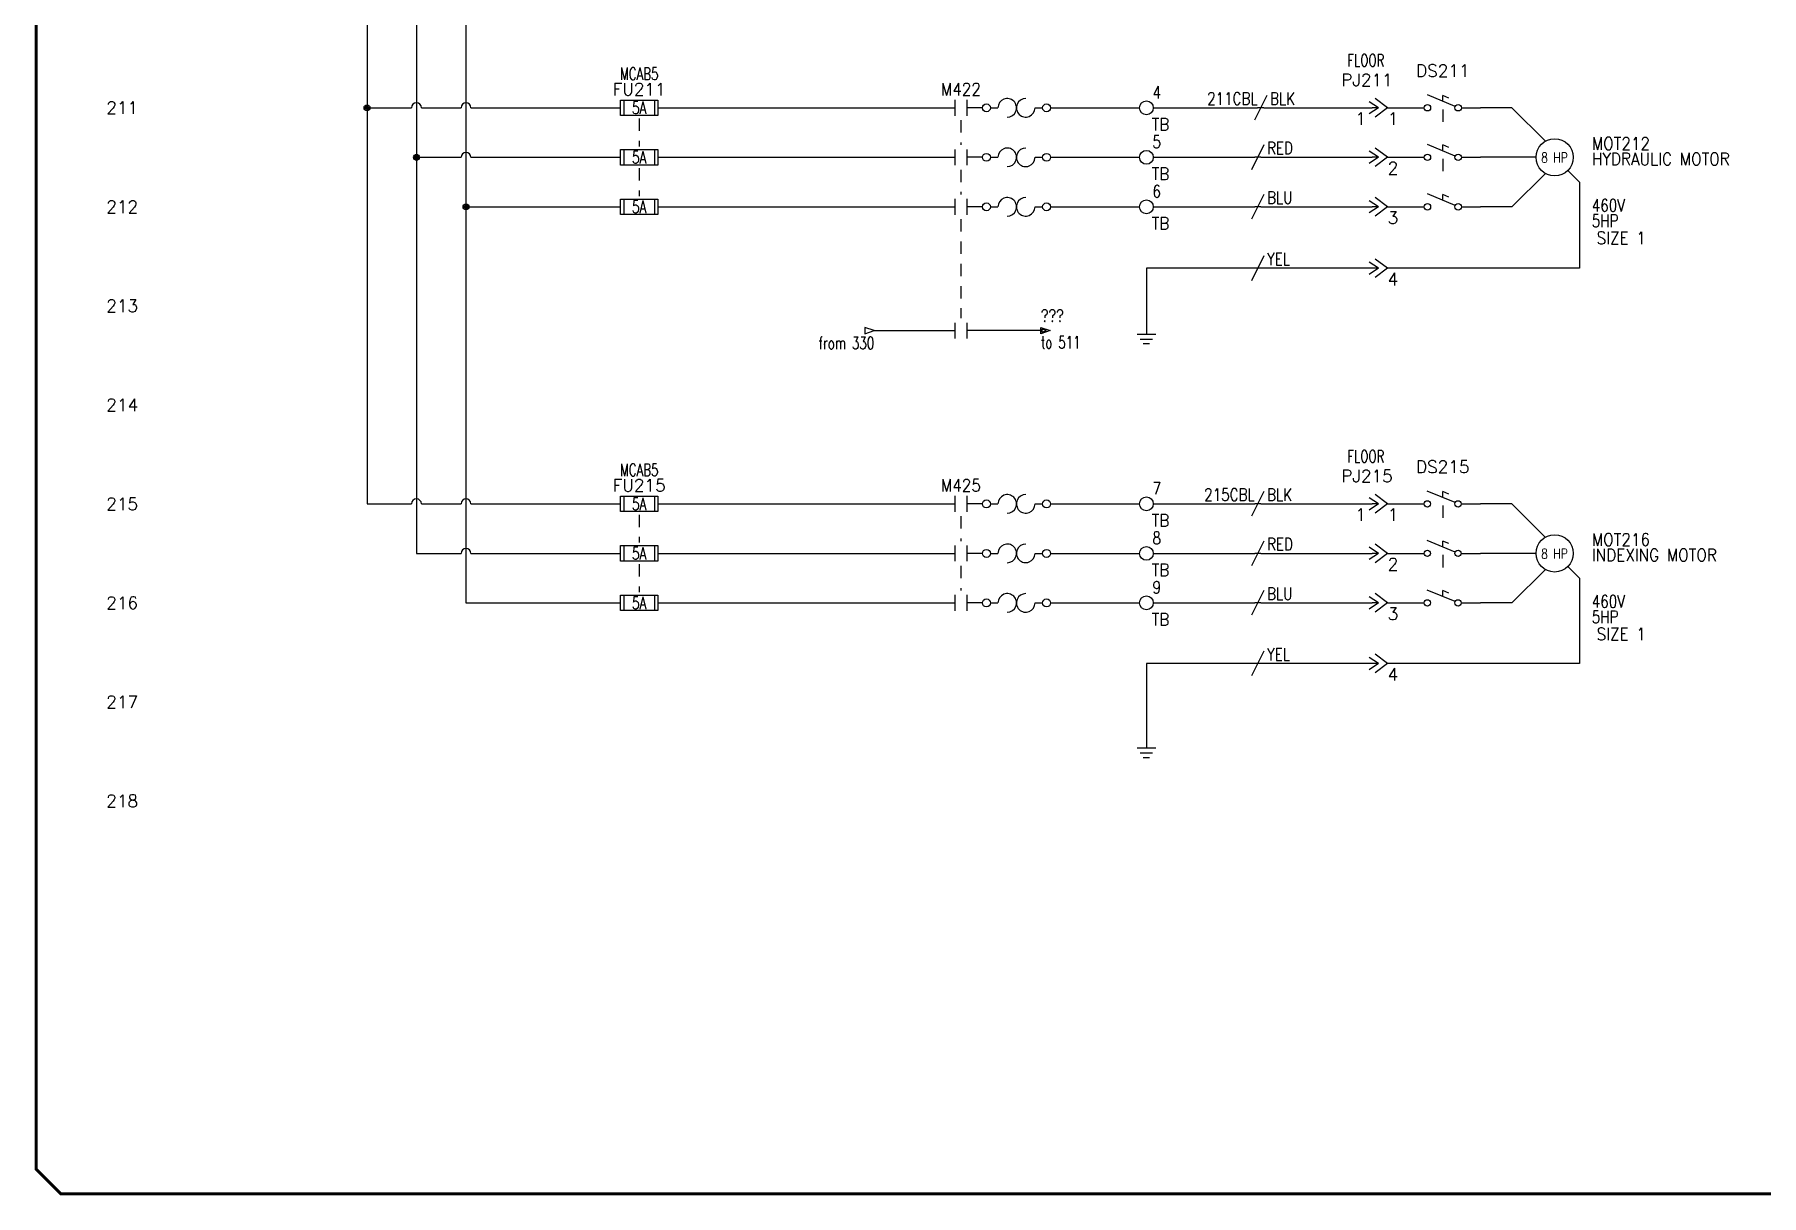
# Model space of a CAD drawing. Header units: inches. Extents: x 0 to 33.5, y 0 to 22.4.
# Drawn here: x 0.02 to 17.46, y 0.02 to 11.74 of the extents above; entities that cross this region are included whole.
import ezdxf
from ezdxf.enums import TextEntityAlignment as Align

# ---------------------------------------------------------------- set-up
doc = ezdxf.new("R2010")
doc.units = ezdxf.units.IN
doc.header["$MEASUREMENT"] = 0
doc.linetypes.add('HIDDEN2', pattern=[0.1875, 0.125, -0.0625])
for name, color, linetype in [('BLK_10AWG', 252, 'Continuous'), ('BLK_14AWG', 252, 'Continuous'), ('BLU_14AWG', 5, 'Continuous'), ('DESC', 150, 'Continuous'), ('GRN', 86, 'Continuous'), ('LINK', 252, 'HIDDEN2'), ('LOC', 8, 'Continuous'), ('MISC', 7, 'Continuous'), ('RED_14AWG', 1, 'Continuous'), ('SYMS', 7, 'Continuous'), ('TAGFIXED', 7, 'Continuous'), ('TAGS', 150, 'Continuous'), ('TERMS', 123, 'Continuous'), ('TITLE', 7, 'Continuous'), ('WIREREF', 52, 'Continuous'), ('XREF', 7, 'Continuous'), ('YEL_14AWG', 2, 'Continuous')]:
    doc.layers.add(name, color=color, linetype=linetype)
doc.styles.add('ITALIC', font='ITALIC')
doc.styles.add('SIMPLEX', font='SIMPLEX')
doc.styles.add('WD', font='romans.shx')

# ---------------------------------------------------------------- blocks, each defined once
blk = doc.blocks.new('WDDOT')
for radius in [0.03, 0.0187, 0.00929]:
    blk.add_circle((0, 0), radius)
blk = doc.blocks.new('HFU2')
for p, q in [((-0.188, -0.078), (-0.188, 0.078)), ((-0.188, 0.078), (0.188, 0.078)), ((-0.156, 0.078), (-0.156, -0.078)), ((0.156, 0.078), (0.156, -0.078)), ((0.188, 0.078), (0.188, -0.078)), ((0.188, -0.078), (-0.188, -0.078))]:
    blk.add_line(p, q)
at = {"style": 'WD', "width": 0.7}
for tag, p in [('INST', (0, 0.451)), ('LOC', (0, 0.281))]:
    blk.add_attdef(tag, text='', height=0.125, dxfattribs=at).set_placement(p, align=Align.CENTER)
at = {"style": 'WD'}
blk.add_attdef('TAG2', text='', height=0.125, dxfattribs=at).set_placement((0, 0.125), align=Align.CENTER)
at = {"linetype": 'Continuous', "style": 'WD', "flags": 9}
for tag, p in [('FAMILY', (0.157, 0.251)), ('ASSYCODE', (0.188, 0.235)), ('MFG', (0.156, 0.083)), ('CAT', (0.156, 0.102))]:
    blk.add_attdef(tag, text='', height=0.01, dxfattribs=at).set_placement(p, align=Align.CENTER)
at = {"style": 'WD', "width": 0.7}
blk.add_attdef('RATING1', text='', height=0.125, dxfattribs=at).set_placement((0, 0), align=Align.MIDDLE_CENTER)
at = {"style": 'WD', "flags": 1}
for tag, p in [('X4TERM01', (-0.188, 0)), ('X1TERM02', (0.188, 0))]:
    blk.add_attdef(tag, p, '', height=0.01, dxfattribs=at)
at = {"style": 'WD'}
for tag, p in [('X2LINK', (0, 0.109)), ('X8LINK', (0, -0.109))]:
    blk.add_attdef(tag, p, '', height=0.01, dxfattribs=at)
at = {"linetype": 'Continuous', "style": 'WD', "flags": 8}
blk.add_attdef('TERM01', text='', height=0.125, dxfattribs=at).set_placement((-0.25, -0.031), align=Align.TOP_RIGHT)
blk.add_attdef('TERM02', text='', height=0.125, dxfattribs=at).set_placement((0.25, -0.031), align=Align.TOP_LEFT)
blk = doc.blocks.new('HMS21OL')
at = {"linetype": 'Continuous'}
for p, q in [((-0.062, 0.08), (-0.062, -0.08)), ((0.062, 0.08), (0.062, -0.08))]:
    blk.add_line(p, q, dxfattribs=at)
for p, q in [((0.219, 0), (0.062, 0)), ((0.299, 0), (0.375, 0)), ((0.75, 0), (0.826, 0))]:
    blk.add_line(p, q)
for centre in [(0.259, 0), (0.866, 0)]:
    blk.add_circle(centre, 0.04, dxfattribs=at)
for centre, start, end in [((0.469, 0), 270.001, 540.002), ((0.656, 0), 90, 360.001)]:
    blk.add_arc(centre, 0.0938, start, end)
at = {"style": 'WD'}
for tag, width, p in [('INST', 0.7, (0, 0.451)), ('LOC', 0.7, (0, 0.281)), ('TAG2', 0.9, (0, 0.125)), ('XREF', 0.7, (0, -0.297)), ('DESC1', 0.7, (0, -0.454)), ('DESC2', 0.7, (0, -0.61)), ('DESC3', 0.7, (0, -0.766))]:
    blk.add_attdef(tag, text='', height=0.125, dxfattribs=dict(at, width=width)).set_placement(p, align=Align.CENTER)
for tag, p, flags in [('X4TERM01', (-0.062, 0), 1), ('FAMILY', (0.097, 0.053), 9), ('CONTACT', (0.097, 0.036), 1), ('X1TERM02', (0.906, 0), 1)]:
    blk.add_attdef(tag, p, '', height=0.01, dxfattribs=dict(at, flags=flags))
for tag, p in [('X2LINK', (0, 0.125)), ('X8LINK', (0, -0.125))]:
    blk.add_attdef(tag, p, '', height=0.01, dxfattribs=at)
at = {"linetype": 'Continuous', "style": 'WD', "flags": 8}
blk.add_attdef('TERM01', text='', height=0.125, dxfattribs=at).set_placement((-0.125, -0.031), align=Align.TOP_RIGHT)
blk.add_attdef('TERM02', text='', height=0.125, dxfattribs=at).set_placement((0.969, -0.031), align=Align.TOP_LEFT)
blk = doc.blocks.new('HDS11')
for p, q in [((0.126, 0.013), (-0.156, 0.13)), ((0, 0.065), (0, 0.125)), ((0.062, 0.099), (0, 0.125))]:
    blk.add_line(p, q)
for centre in [(-0.155, 0), (0.155, 0)]:
    blk.add_circle(centre, 0.0322)
at = {"style": 'WD', "width": 0.7}
for tag, p in [('INST', (0, 0.951)), ('LOC', (0, 0.781)), ('DESC1', (0, 0.625)), ('DESC2', (0, 0.469)), ('RATING1', (0, 0.156)), ('XREF', (0, -0.236))]:
    blk.add_attdef(tag, text='', height=0.125, dxfattribs=at).set_placement(p, align=Align.CENTER)
at = {"style": 'WD'}
blk.add_attdef('TAG1', text='', height=0.125, dxfattribs=at).set_placement((0, 0.312), align=Align.CENTER)
for tag, p in [('X2LINK', (0, 0.438)), ('X8LINK', (0, -0.016))]:
    blk.add_attdef(tag, p, '', height=0.01, dxfattribs=at)
for tag, p, flags in [('X4TERM01', (-0.188, 0), 1), ('X1TERM02', (0.188, 0), 1), ('FAMILY', (0.206, 0.131), 9)]:
    blk.add_attdef(tag, p, '', height=0.01, dxfattribs=dict(at, flags=flags))
at = {"linetype": 'Continuous', "style": 'WD', "flags": 9}
for tag, p in [('ASSYCODE', (0.219, 0.062)), ('MFG', (0.228, 0.089)), ('CAT', (0.23, 0.108))]:
    blk.add_attdef(tag, text='', height=0.01, dxfattribs=at).set_placement(p, align=Align.CENTER)
at = {"linetype": 'Continuous', "style": 'WD', "flags": 8}
blk.add_attdef('TERM01', text='', height=0.125, dxfattribs=at).set_placement((-0.25, -0.031), align=Align.TOP_RIGHT)
blk.add_attdef('TERM02', text='', height=0.125, dxfattribs=at).set_placement((0.25, -0.031), align=Align.TOP_LEFT)
blk = doc.blocks.new('HDS21')
for p, q in [((0.126, 0.013), (-0.156, 0.13)), ((0, 0.065), (0, 0.125)), ((0.062, 0.099), (0, 0.125))]:
    blk.add_line(p, q)
for centre in [(-0.155, 0), (0.155, 0)]:
    blk.add_circle(centre, 0.0322)
at = {"style": 'WD', "width": 0.7}
for tag, p in [('INST', (0, 0.951)), ('LOC', (0, 0.781)), ('DESC1', (0, 0.625)), ('DESC2', (0, 0.469)), ('RATING1', (0, 0.156)), ('XREF', (0, -0.236))]:
    blk.add_attdef(tag, text='', height=0.125, dxfattribs=at).set_placement(p, align=Align.CENTER)
at = {"style": 'WD'}
blk.add_attdef('TAG2', text='', height=0.125, dxfattribs=at).set_placement((0, 0.312), align=Align.CENTER)
for tag, p in [('X2LINK', (0, 0.281)), ('X8LINK', (0, -0.016))]:
    blk.add_attdef(tag, p, '', height=0.01, dxfattribs=at)
for tag, p, flags in [('X4TERM01', (-0.188, 0), 1), ('X1TERM02', (0.188, 0), 1), ('FAMILY', (0.206, 0.131), 9)]:
    blk.add_attdef(tag, p, '', height=0.01, dxfattribs=dict(at, flags=flags))
at = {"linetype": 'Continuous', "style": 'WD', "flags": 8}
blk.add_attdef('TERM01', text='', height=0.125, dxfattribs=at).set_placement((-0.25, -0.031), align=Align.TOP_RIGHT)
blk.add_attdef('TERM02', text='', height=0.125, dxfattribs=at).set_placement((0.25, -0.031), align=Align.TOP_LEFT)
blk = doc.blocks.new('HMS21')
at = {"linetype": 'Continuous'}
for p, q in [((-0.062, 0.08), (-0.062, -0.08)), ((0.062, 0.08), (0.062, -0.08))]:
    blk.add_line(p, q, dxfattribs=at)
at = {"style": 'WD'}
for tag, width, p in [('INST', 0.7, (0, 0.451)), ('LOC', 0.7, (0, 0.281)), ('TAG2', 0.9, (0, 0.125)), ('XREF', 0.7, (0, -0.297)), ('DESC1', 0.7, (0, -0.454)), ('DESC2', 0.7, (0, -0.61)), ('DESC3', 0.7, (0, -0.766))]:
    blk.add_attdef(tag, text='', height=0.125, dxfattribs=dict(at, width=width)).set_placement(p, align=Align.CENTER)
for tag, p, flags in [('X4TERM01', (-0.062, 0), 1), ('X1TERM02', (0.062, 0), 1), ('FAMILY', (0.097, 0.053), 9), ('CONTACT', (0.097, 0.036), 1)]:
    blk.add_attdef(tag, p, '', height=0.01, dxfattribs=dict(at, flags=flags))
for tag, p in [('X2LINK', (0, 0.125)), ('X8LINK', (0, -0.125))]:
    blk.add_attdef(tag, p, '', height=0.01, dxfattribs=at)
at = {"linetype": 'Continuous', "style": 'WD', "flags": 8}
blk.add_attdef('TERM01', text='', height=0.125, dxfattribs=at).set_placement((-0.125, -0.031), align=Align.TOP_RIGHT)
blk.add_attdef('TERM02', text='', height=0.125, dxfattribs=at).set_placement((0.125, -0.031), align=Align.TOP_LEFT)
blk = doc.blocks.new('HC01PJ')
for p, q in [((-0.031, 0), (-0.125, 0.062)), ((-0.031, 0), (-0.125, -0.062)), ((-0.031, 0), (-0.094, 0)), ((0.062, 0), (-0.062, 0.094)), ((0.062, 0), (-0.062, -0.094))]:
    blk.add_line(p, q)
at = {"style": 'WD', "width": 0.7}
for tag, p in [('LOC', (0.094, 0.68)), ('DESC1', (0.094, 0.511)), ('DESC2', (0.094, 0.354))]:
    blk.add_attdef(tag, p, '', height=0.125, dxfattribs=at)
at = {"style": 'WD'}
for tag, p, height in [('TAG1', (0.094, 0.094), 0.125), ('X2LINK', (-0.062, 0.125), 0.01), ('X8LINK', (-0.062, -0.125), 0.01)]:
    blk.add_attdef(tag, p, '', height=height, dxfattribs=at)
for tag, p, flags in [('X4TERMDESC01', (-0.106, 0.022), 1), ('X4TERM01', (-0.094, 0), 1), ('FAMILY', (0.048, 0.121), 9), ('X1TERM02', (0.062, 0), 1), ('X1TERMDESC02', (0.067, 0.016), 1)]:
    blk.add_attdef(tag, p, '', height=0.01, dxfattribs=dict(at, flags=flags))
at = {"linetype": 'Continuous', "style": 'WD', "flags": 9}
for tag, p in [('ASSYCODE', (0.067, 0.044)), ('MFG', (0.072, 0.057)), ('CAT', (0.073, 0.077))]:
    blk.add_attdef(tag, text='', height=0.01, dxfattribs=at).set_placement(p, align=Align.CENTER)
at = {"linetype": 'Continuous', "style": 'WD', "flags": 8}
blk.add_attdef('TERM01', text='', height=0.125, dxfattribs=at).set_placement((-0.156, -0.047), align=Align.TOP_RIGHT)
blk.add_attdef('TERM02', text='', height=0.125, dxfattribs=at).set_placement((0.062, -0.047), align=Align.TOP_LEFT)
blk = doc.blocks.new('HC02PJ')
for p, q in [((-0.031, 0), (-0.125, 0.062)), ((-0.031, 0), (-0.125, -0.062)), ((-0.031, 0), (-0.094, 0)), ((0.062, 0), (-0.062, 0.094)), ((0.062, 0), (-0.062, -0.094))]:
    blk.add_line(p, q)
at = {"style": 'WD', "width": 0.7}
for tag, p in [('LOC', (0.094, 0.68)), ('DESC1', (0.094, 0.511)), ('DESC2', (0.094, 0.354))]:
    blk.add_attdef(tag, p, '', height=0.125, dxfattribs=at)
at = {"style": 'WD'}
for tag, p, height in [('TAG2', (0.094, 0.094), 0.125), ('X2LINK', (-0.062, 0.125), 0.01), ('X8LINK', (-0.062, -0.125), 0.01)]:
    blk.add_attdef(tag, p, '', height=height, dxfattribs=at)
for tag, p, flags in [('X4TERMDESC01', (-0.113, 0.019), 1), ('X4TERM01', (-0.094, 0), 1), ('FAMILY', (0.048, 0.121), 9), ('X1TERM02', (0.062, 0), 1), ('X1TERMDESC02', (0.067, 0.014), 1)]:
    blk.add_attdef(tag, p, '', height=0.01, dxfattribs=dict(at, flags=flags))
at = {"linetype": 'Continuous', "style": 'WD', "flags": 8}
blk.add_attdef('TERM01', text='', height=0.125, dxfattribs=at).set_placement((-0.156, -0.047), align=Align.TOP_RIGHT)
blk.add_attdef('TERM02', text='', height=0.125, dxfattribs=at).set_placement((0.062, -0.047), align=Align.TOP_LEFT)
blk = doc.blocks.new('HW01')
for p, q in [((0.062, 0.125), (-0.062, -0.125)), ((0.031, 0), (-0.031, 0))]:
    blk.add_line(p, q)
at = {"style": 'WD', "width": 0.7, "flags": 1}
for tag, p in [('INST', (0, 0.357)), ('LOC', (0, 0.188)), ('DESC1', (0, -0.456)), ('XREF', (0, -0.3)), ('DESC2', (0, -0.613))]:
    blk.add_attdef(tag, text='', height=0.125, dxfattribs=at).set_placement(p, align=Align.CENTER)
at = {"style": 'WD', "width": 0.8}
blk.add_attdef('TAG1', text='', height=0.125, dxfattribs=at).set_placement((-0.031, 0.031), align=Align.RIGHT)
at = {"style": 'WD', "flags": 1}
for tag, p in [('X4TERM01', (-0.031, 0)), ('X1TERM01', (0.031, 0))]:
    blk.add_attdef(tag, p, '', height=0.01, dxfattribs=at)
at = {"linetype": 'Continuous', "style": 'WD', "flags": 9}
blk.add_attdef('ASSYCODE', text='', height=0.01, dxfattribs=at).set_placement((0.029, 0.042), align=Align.CENTER)
at = {"style": 'WD'}
for tag, p in [('X2LINK', (0, 0.125)), ('X8LINK', (0, -0.125))]:
    blk.add_attdef(tag, p, '', height=0.01, dxfattribs=at)
at = {"style": 'WD', "flags": 9}
blk.add_attdef('FAMILY', text='', height=0.01, dxfattribs=at).set_placement((0.023, 0.118), align=Align.CENTER)
at = {"style": 'WD', "width": 0.8}
blk.add_attdef('RATING1', (0.094, 0.031), '', height=0.125, dxfattribs=at)
at = {"style": 'WD', "width": 0.8, "flags": 1}
blk.add_attdef('MFG', text='', height=0.0938, dxfattribs=at).set_placement((-0.125, -0.031), align=Align.TOP_RIGHT)
blk.add_attdef('CAT', text='', height=0.0938, dxfattribs=at).set_placement((0.031, -0.031), align=Align.TOP_LEFT)
blk = doc.blocks.new('HW02')
for p, q in [((0.062, 0.125), (-0.062, -0.125)), ((0.031, 0), (-0.031, 0))]:
    blk.add_line(p, q)
at = {"style": 'WD', "width": 0.7, "flags": 1}
for tag, p in [('INST', (0, 0.357)), ('LOC', (0, 0.188)), ('DESC1', (0, -0.456)), ('XREF', (0, -0.3)), ('DESC2', (0, -0.613))]:
    blk.add_attdef(tag, text='', height=0.125, dxfattribs=at).set_placement(p, align=Align.CENTER)
at = {"style": 'WD', "width": 0.8}
blk.add_attdef('TAG2', text='', height=0.125, dxfattribs=at).set_placement((-0.031, 0.031), align=Align.RIGHT)
at = {"style": 'WD', "flags": 1}
for tag, p in [('X4TERM01', (-0.031, 0)), ('X1TERM01', (0.031, 0))]:
    blk.add_attdef(tag, p, '', height=0.01, dxfattribs=at)
at = {"style": 'WD'}
for tag, p in [('X2LINK', (0, 0.125)), ('X8LINK', (0, -0.125))]:
    blk.add_attdef(tag, p, '', height=0.01, dxfattribs=at)
at = {"style": 'WD', "flags": 9}
blk.add_attdef('FAMILY', text='', height=0.01, dxfattribs=at).set_placement((0.023, 0.118), align=Align.CENTER)
at = {"style": 'WD', "width": 0.8}
blk.add_attdef('RATING1', (0.094, 0.031), '', height=0.125, dxfattribs=at)
blk = doc.blocks.new('HA1D3')
blk.add_lwpolyline([(-0.094, 0), (-0.094, -0.031), (0, 0), (-0.094, 0.031), (-0.094, 0)])
at = {"style": 'WD', "width": 0.8, "flags": 8}
blk.add_attdef('WIRENO', text='', height=0.125, dxfattribs=at).set_placement((0, 0.094), align=Align.RIGHT)
at = {"style": 'WD', "flags": 1}
blk.add_attdef('SIGCODE', text='', height=0.01, dxfattribs=at).set_placement((-0.02, 0.047), align=Align.RIGHT)
blk.add_attdef('X1TERM01', (0, 0), '', height=0.01, dxfattribs=at)
at = {"style": 'WD', "width": 0.7}
for tag, p in [('XREF', (0, -0.188)), ('DESC1', (0, -0.375))]:
    blk.add_attdef(tag, text='', height=0.125, dxfattribs=at).set_placement(p, align=Align.RIGHT)
blk = doc.blocks.new('HA1S1')
for points in [[(0, 0), (0, 0.031), (0.094, 0), (0, -0.031), (0, 0)], [(0.011, 0.016), (0.011, -0.016), (0.058, 0), (0.011, 0.016)]]:
    blk.add_lwpolyline(points)
at = {"style": 'WD', "width": 0.8, "flags": 8}
blk.add_attdef('WIRENO', (0, 0.087), '', height=0.125, dxfattribs=at)
at = {"style": 'WD', "flags": 1}
for tag, p in [('SIGCODE', (-0.02, 0.047)), ('X4TERM01', (0, 0))]:
    blk.add_attdef(tag, p, '', height=0.01, dxfattribs=at)
at = {"style": 'WD', "width": 0.7}
for tag, p in [('XREF', (0, -0.181)), ('DESC1', (0, -0.356))]:
    blk.add_attdef(tag, p, '', height=0.125, dxfattribs=at)
blk = doc.blocks.new('VGND2')
for p, q in [((0.09375, 0), (-0.09375, 0)), ((-0.0625, -0.046875), (0.0625, -0.046875)), ((-0.03125, -0.09375), (0.03125, -0.09375))]:
    blk.add_line(p, q)
at = {"style": 'WD', "flags": 1}
blk.add_attdef('X2TERM01', (0, 0), '', height=0.01, dxfattribs=at)
blk = doc.blocks.new('HFU1')
for p, q in [((-0.188, -0.078), (-0.188, 0.078)), ((-0.188, 0.078), (0.188, 0.078)), ((-0.156, 0.078), (-0.156, -0.078)), ((0.156, 0.078), (0.156, -0.078)), ((0.188, 0.078), (0.188, -0.078)), ((0.188, -0.078), (-0.188, -0.078))]:
    blk.add_line(p, q)
at = {"style": 'WD', "width": 0.7}
for tag, p in [('INST', (0, 0.451)), ('LOC', (0, 0.281))]:
    blk.add_attdef(tag, text='', height=0.125, dxfattribs=at).set_placement(p, align=Align.CENTER)
at = {"style": 'WD'}
blk.add_attdef('TAG1', text='', height=0.125, dxfattribs=at).set_placement((0, 0.125), align=Align.CENTER)
at = {"linetype": 'Continuous', "style": 'WD', "flags": 9}
for tag, p in [('ASSYCODE', (0.157, 0.251)), ('MFG', (0.156, 0.083)), ('CAT', (0.156, 0.102))]:
    blk.add_attdef(tag, text='', height=0.01, dxfattribs=at).set_placement(p, align=Align.CENTER)
at = {"style": 'WD', "width": 0.7}
blk.add_attdef('RATING1', text='', height=0.125, dxfattribs=at).set_placement((0, 0), align=Align.MIDDLE_CENTER)
at = {"style": 'WD'}
for tag, p, flags in [('X4TERM01', (-0.188, 0), 1), ('FAMILY', (0.129, 0.108), 9), ('X1TERM02', (0.188, 0), 1)]:
    blk.add_attdef(tag, p, '', height=0.01, dxfattribs=dict(at, flags=flags))
for tag, p in [('X2LINK', (0, 0.109)), ('X8LINK', (0, -0.109))]:
    blk.add_attdef(tag, p, '', height=0.01, dxfattribs=at)
at = {"linetype": 'Continuous', "style": 'WD', "flags": 8}
blk.add_attdef('TERM01', text='', height=0.125, dxfattribs=at).set_placement((-0.25, -0.031), align=Align.TOP_RIGHT)
blk.add_attdef('TERM02', text='', height=0.125, dxfattribs=at).set_placement((0.25, -0.031), align=Align.TOP_LEFT)
blk = doc.blocks.new('HT0002')
blk.add_circle((0, 0), 0.0699)
at = {"style": 'WD', "width": 0.7}
for tag, p in [('INST', (0.062, 0.42)), ('LOC', (0.062, 0.25))]:
    blk.add_attdef(tag, p, '', height=0.125, dxfattribs=at)
at = {"linetype": 'Continuous', "style": 'WD'}
for tag, p, height, width, flags in [('TERM01', (0.062, 0.094), 0.125, 0.8, 8), ('TAGSTRIP', (0.053, -0.229), 0.125, 0.9, 8), ('CAT', (0.213, -0.406), 0.109, 0.8, 1)]:
    blk.add_attdef(tag, p, '', height=height, dxfattribs=dict(at, width=width, flags=flags))
at = {"style": 'WD', "flags": 1}
for tag, p, height in [('X4TERM01', (-0.07, 0), 0.01), ('X4TERMDESC01', (-0.055, -0.023), 0.025), ('X2TERMDESC01', (-0.006, 0.029), 0.025), ('X2TERM01', (0, 0.07), 0.01), ('X2PIN01', (0.033, 0.084), 0.025), ('X1TERMDESC01', (0.039, 0.007), 0.025), ('X1TERM01', (0.07, 0), 0.01), ('X1PIN01', (0.087, 0.016), 0.025), ('X4PIN01', (-0.114, -0.038), 0.025), ('X8TERM01', (0, -0.07), 0.01), ('X8TERMDESC01', (0, -0.054), 0.025), ('X8PIN01', (0.026, -0.096), 0.025), ('LINKTERM', (0.095, -0.072), 0.025), ('STRIPSEQ', (0.29, -0.074), 0.025)]:
    blk.add_attdef(tag, p, '', height=height, dxfattribs=at)
at = {"linetype": 'Continuous', "style": 'WD', "width": 0.8, "flags": 1}
blk.add_attdef('MFG', text='', height=0.109, dxfattribs=at).set_placement((0.088, -0.406), align=Align.RIGHT)
at = {"style": 'WD', "width": 0.7, "flags": 1}
blk.add_attdef('ASSYCODE', (0.062, -0.281), '', height=0.01, dxfattribs=at)
blk = doc.blocks.new('acade_title')
at = {"layer": 'TITLE', "const_width": 0.0312}
blk.add_lwpolyline([(30.594, 0.281), (30.594, 22.177), (30.344, 22.427), (0.281, 22.427), (0.031, 22.177), (0.031, 0.281), (0.281, 0.031), (30.344, 0.031)], close=True, dxfattribs=at)
at = {"layer": 'TITLE', "color": 1, "style": 'ITALIC'}
for tag, height, p in [('TITLE#1', 0.125, (32.156, 3.406)), ('TITLE#2', 0.125, (32.156, 3.204)), ('TITLE#3', 0.125, (32.156, 3.001)), ('TITLE#4', 0.125, (32.156, 2.799)), ('DWG#', 0.2, (32.156, 0.826))]:
    blk.add_attdef(tag, text='', height=height, dxfattribs=at).set_placement(p, align=Align.CENTER)
at = {"layer": 'TITLE', "color": 1, "style": 'SIMPLEX'}
blk.add_attdef('CAD#', (30.826, 1.958), '', height=0.0938, rotation=90, dxfattribs=at)
at = {"layer": 'TITLE', "color": 1}
for tag, p, height, style in [('ENGINEER', (31.237, 1.958), 0.0938, 'ITALIC'), ('CHKDBY', (32.424, 1.958), 0.0938, 'ITALIC'), ('JOB#', (31.464, 1.644), 0.0938, 'SIMPLEX'), ('DRAWNBY', (32.494, 1.644), 0.0938, 'ITALIC'), ('SCALE', (31.353, 1.344), 0.0938, 'SIMPLEX'), ('DATE', (32.408, 1.344), 0.0938, 'SIMPLEX'), ('SHTS', (32.532, 0.25), 0.2, 'ITALIC')]:
    blk.add_attdef(tag, p, '', height=height, dxfattribs=dict(at, style=style))
at = {"layer": 'TITLE', "color": 1, "style": 'ITALIC'}
blk.add_attdef('SH#', text='', height=0.2, dxfattribs=at).set_placement((31.881, 0.25), align=Align.RIGHT)
at = {"layer": 'TITLE', "color": 7, "flags": 9}
blk.add_attdef('WD_TB', (31.219, 0.031), '', height=0.125, dxfattribs=at)
blk = doc.blocks.new('Hmo13')
blk.add_circle((0, 0), 0.188)
at = {"style": 'WD'}
for tag, p, width in [('INST', (0.381, 0.403), 0.7), ('LOC', (0.381, 0.234), 0.7), ('TAG1', (0.375, 0.077), 0.9), ('DESC1', (0.376, -0.079), 0.9), ('DESC2', (0.376, -0.235), 0.9), ('DESC3', (0.376, -0.391), 0.9), ('RATING3', (0.375, -0.548), 0.8), ('RATING4', (0.375, -0.704), 0.8), ('WDTAGALT', (0.375, -0.875), 0.7)]:
    blk.add_attdef(tag, p, '', height=0.125, dxfattribs=dict(at, width=width))
at = {"style": 'WD', "flags": 1}
for tag, p in [('X0TERM01', (-0.094, 0.162)), ('X4TERM02', (-0.188, 0)), ('X0TERM03', (-0.094, -0.162)), ('X0TERM04', (0.133, -0.133))]:
    blk.add_attdef(tag, p, '', height=0.0125, dxfattribs=at)
at = {"style": 'WD', "flags": 9}
blk.add_attdef('FAMILY', text='', height=0.01, dxfattribs=at).set_placement((-0.005, 0.17), align=Align.CENTER)
at = {"style": 'WD', "width": 0.8}
blk.add_attdef('RATING1', text='', height=0.125, dxfattribs=at).set_placement((0, 0), align=Align.CENTER)
at = {"linetype": 'Continuous', "style": 'WD', "flags": 9}
blk.add_attdef('ASSYCODE', text='', height=0.01, dxfattribs=at).set_placement((0, 0.125), align=Align.CENTER)
at = {"linetype": 'Continuous', "style": 'WD', "flags": 1}
for tag, p in [('MFG', (0, 0.14)), ('CAT', (0, 0.159))]:
    blk.add_attdef(tag, text='', height=0.01, dxfattribs=at).set_placement(p, align=Align.MIDDLE)
at = {"style": 'WD', "width": 0.8}
blk.add_attdef('RATING2', text='', height=0.125, dxfattribs=at).set_placement((0, -0.031), align=Align.TOP_CENTER)

msp = doc.modelspace()

# ---------------------------------------------------------------- linework, layer by layer
at = {"layer": 'BLK_10AWG'}
for p, q in [((3.375, 18.95), (3.375, 7)), ((3.875, 18.95), (3.875, 6.5)), ((4.375, 19), (4.375, 6)), ((3.375, 11), (3.825, 11)), ((3.925, 11), (4.325, 11)), ((4.425, 11), (5.938, 11)), ((3.875, 10.5), (4.325, 10.5)), ((4.425, 10.5), (5.938, 10.5)), ((4.375, 10), (5.938, 10)), ((3.375, 7), (3.825, 7)), ((3.925, 7), (4.325, 7)), ((4.425, 7), (5.938, 7)), ((3.875, 6.5), (4.325, 6.5)), ((4.425, 6.5), (5.938, 6.5)), ((4.375, 6), (5.938, 6))]:
    msp.add_line(p, q, dxfattribs=at)
for centre in [(3.875, 11), (4.375, 11), (4.375, 10.5), (3.875, 7), (4.375, 7), (4.375, 6.5)]:
    msp.add_arc(centre, 0.05, 0, 180, dxfattribs=at)
at = {"layer": 'BLK_14AWG'}
for p, q in [((6.312, 11), (9.312, 11)), ((10.281, 11), (11.18, 11)), ((11.32, 11), (12.374, 11)), ((12.436, 11), (13.531, 11)), ((13.688, 11), (14.057, 11)), ((14.432, 11), (14.625, 11)), ((14.944, 11), (14.625, 11)), ((15.281, 10.662), (14.944, 11)), ((6.312, 10.5), (9.312, 10.5)), ((10.281, 10.5), (11.18, 10.5)), ((13.688, 10.5), (14.057, 10.5)), ((14.432, 10.5), (14.625, 10.5)), ((15.188, 10.5), (14.625, 10.5)), ((15.281, 10.338), (14.944, 10)), ((6.312, 10), (9.312, 10)), ((10.281, 10), (11.18, 10)), ((13.688, 10), (14.057, 10)), ((14.432, 10), (14.625, 10)), ((14.944, 10), (14.625, 10)), ((6.312, 7), (9.312, 7)), ((10.281, 7), (11.18, 7)), ((11.32, 7), (12.344, 7)), ((12.406, 7), (13.531, 7)), ((13.688, 7), (14.056, 7)), ((14.431, 7), (14.625, 7)), ((14.944, 7), (14.625, 7)), ((15.281, 6.662), (14.944, 7)), ((6.312, 6.5), (9.312, 6.5)), ((10.281, 6.5), (11.18, 6.5)), ((13.688, 6.5), (14.056, 6.5)), ((14.431, 6.5), (14.625, 6.5)), ((15.188, 6.5), (14.625, 6.5)), ((15.281, 6.338), (14.944, 6)), ((6.312, 6), (9.312, 6)), ((10.281, 6), (11.18, 6)), ((13.688, 6), (14.056, 6)), ((14.431, 6), (14.625, 6)), ((14.944, 6), (14.625, 6))]:
    msp.add_line(p, q, dxfattribs=at)
at = {"layer": 'BLU_14AWG'}
for p, q in [((11.32, 10), (12.344, 10)), ((12.406, 10), (13.531, 10)), ((11.32, 6), (12.344, 6)), ((12.406, 6), (13.531, 6))]:
    msp.add_line(p, q, dxfattribs=at)
at = {"layer": 'GRN'}
for p, q in [((15.508, 10.367), (15.625, 10.25)), ((15.625, 10.25), (15.625, 9.379)), ((15.625, 9.379), (13.688, 9.379)), ((15.508, 6.367), (15.625, 6.25)), ((15.625, 6.25), (15.625, 5.387)), ((15.625, 5.387), (13.688, 5.387))]:
    msp.add_line(p, q, dxfattribs=at)
at = {"layer": 'LINK'}
for points in [[(6.125, 10.891), (6.125, 10.609)], [(9.375, 10.875), (9.375, 10.625)], [(14.245, 10.984), (14.245, 10.781)], [(14.245, 10.484), (14.245, 10.281)], [(6.125, 10.391), (6.125, 10.109)], [(9.375, 10.375), (9.375, 10.125)], [(9.375, 9.875), (9.375, 8.875)], [(14.244, 6.984), (14.244, 6.781)], [(6.125, 6.891), (6.125, 6.609)], [(9.375, 6.875), (9.375, 6.625)], [(14.244, 6.484), (14.244, 6.281)], [(6.125, 6.391), (6.125, 6.109)], [(9.375, 6.375), (9.375, 6.125)]]:
    msp.add_lwpolyline(points, dxfattribs=at)
at = {"layer": 'RED_14AWG'}
for p, q in [((11.32, 10.5), (12.344, 10.5)), ((12.406, 10.5), (13.531, 10.5)), ((8.5, 8.75), (9.312, 8.75)), ((10.184, 8.75), (9.438, 8.75)), ((11.32, 6.5), (12.344, 6.5)), ((12.406, 6.5), (13.531, 6.5))]:
    msp.add_line(p, q, dxfattribs=at)
at = {"layer": 'YEL_14AWG'}
for p, q in [((11.25, 9.379), (11.25, 8.712)), ((12.344, 9.379), (11.25, 9.379)), ((13.531, 9.379), (12.406, 9.379)), ((11.25, 5.387), (11.25, 4.533)), ((12.344, 5.387), (11.25, 5.387)), ((13.531, 5.387), (12.406, 5.387))]:
    msp.add_line(p, q, dxfattribs=at)

# ---------------------------------------------------------------- block references
msp.add_blockref('acade_title', (0, 0))
at = {"layer": 'SYMS'}
ref = msp.add_blockref('HC01PJ', (13.625, 11), dxfattribs=at)
ref.add_attrib('TERM02', '1', dxfattribs={"layer": 'TERMS', "linetype": 'Continuous', "height": 0.125, "style": 'WD', "flags": 8}).set_placement((13.688, 10.953), align=Align.TOP_LEFT)
ref.add_attrib('TERM01', '1', dxfattribs={"layer": 'TERMS', "linetype": 'Continuous', "height": 0.125, "style": 'WD', "flags": 8}).set_placement((13.469, 10.953), align=Align.TOP_RIGHT)
ref.add_attrib('TAG1', 'PJ211', (13.219, 11.219), dxfattribs={"layer": 'TAGS', "height": 0.125, "style": 'WD'})
ref.add_attrib('LOC', 'FLOOR', (13.28, 11.417), dxfattribs={"layer": 'LOC', "height": 0.125, "style": 'WD', "width": 0.7})
ref = msp.add_blockref('HFU1', (6.125, 11), dxfattribs=at)
ref.add_attrib('TAG1', 'FU211', dxfattribs={"layer": 'TAGS', "height": 0.125, "style": 'WD'}).set_placement((6.125, 11.125), align=Align.CENTER)
ref.add_attrib('LOC', 'MCAB5', dxfattribs={"layer": 'LOC', "height": 0.125, "style": 'WD', "width": 0.7}).set_placement((6.125, 11.281), align=Align.CENTER)
ref.add_attrib('RATING1', '5A', dxfattribs={"layer": 'MISC', "height": 0.125, "style": 'WD', "width": 0.7}).set_placement((6.125, 11), align=Align.MIDDLE_CENTER)
ref = msp.add_blockref('HDS11', (14.245, 11), dxfattribs=at)
ref.add_attrib('TAG1', 'DS211', dxfattribs={"layer": 'TAGS', "height": 0.125, "style": 'WD'}).set_placement((14.245, 11.312), align=Align.CENTER)
ref = msp.add_blockref('HMS21OL', (9.375, 11), dxfattribs=at)
ref.add_attrib('TAG2', 'M422', dxfattribs={"layer": 'TAGS', "height": 0.125, "style": 'WD', "width": 0.9}).set_placement((9.375, 11.125), align=Align.CENTER)
ref = msp.add_blockref('HT0002', (11.25, 11), dxfattribs=at)
ref.add_attrib('TAGSTRIP', 'TB', (11.303, 10.771), dxfattribs={"layer": 'TAGS', "linetype": 'Continuous', "height": 0.125, "style": 'WD', "width": 0.9, "flags": 8})
ref.add_attrib('TERM01', '4', (11.312, 11.094), dxfattribs={"layer": 'TERMS', "linetype": 'Continuous', "height": 0.125, "style": 'WD', "width": 0.8, "flags": 8})
for name, p in [('WDDOT', (3.375, 11)), ('WDDOT', (3.875, 10.5)), ('HMS21OL', (9.375, 10.5)), ('HDS21', (14.245, 10.5)), ('HDS21', (14.245, 10)), ('WDDOT', (4.375, 10)), ('HMS21OL', (9.375, 10)), ('HMS21', (9.375, 8.75)), ('VGND2', (11.25, 8.712)), ('HMS21OL', (9.375, 6.5)), ('HDS21', (14.244, 6.5)), ('HDS21', (14.244, 6)), ('HMS21OL', (9.375, 6)), ('VGND2', (11.25, 4.533))]:
    msp.add_blockref(name, p, dxfattribs=at)
ref = msp.add_blockref('HW01', (12.405, 11), dxfattribs=at)
ref.add_attrib('TAG1F', '211CBL', dxfattribs={"layer": 'TAGFIXED', "height": 0.125, "style": 'WD', "width": 0.8}).set_placement((12.374, 11.031), align=Align.RIGHT)
ref.add_attrib('RATING1', 'BLK', (12.499, 11.031), dxfattribs={"layer": 'MISC', "height": 0.125, "style": 'WD', "width": 0.8})
ref = msp.add_blockref('HT0002', (11.25, 10.5), dxfattribs=at)
ref.add_attrib('TAGSTRIP', 'TB', (11.303, 10.271), dxfattribs={"layer": 'TAGS', "linetype": 'Continuous', "height": 0.125, "style": 'WD', "width": 0.9, "flags": 8})
ref.add_attrib('TERM01', '5', (11.312, 10.594), dxfattribs={"layer": 'TERMS', "linetype": 'Continuous', "height": 0.125, "style": 'WD', "width": 0.8, "flags": 8})
ref = msp.add_blockref('HW02', (12.375, 10.5), dxfattribs=at)
ref.add_attrib('RATING1', 'RED', (12.469, 10.531), dxfattribs={"layer": 'MISC', "height": 0.125, "style": 'WD', "width": 0.8})
ref = msp.add_blockref('Hmo13', (15.375, 10.5), dxfattribs=at)
ref.add_attrib('RATING4', '5HP', (15.75, 9.796), dxfattribs={"layer": 'MISC', "height": 0.125, "style": 'WD', "width": 0.8})
ref.add_attrib('RATING3', '460V', (15.75, 9.952), dxfattribs={"layer": 'MISC', "height": 0.125, "style": 'WD', "width": 0.8})
ref.add_attrib('RATING2', '8 HP', dxfattribs={"layer": 'MISC', "height": 0.1, "style": 'WD', "width": 0.8}).set_placement((15.373, 10.547), align=Align.TOP_CENTER)
ref.add_attrib('RATING1', 'SIZE 1', dxfattribs={"layer": 'MISC', "height": 0.125, "style": 'WD', "width": 0.9}).set_placement((16.047, 9.624), align=Align.CENTER)
ref.add_attrib('DESC1', 'HYDRAULIC MOTOR', (15.751, 10.421), dxfattribs={"layer": 'DESC', "height": 0.125, "style": 'WD', "width": 0.9})
ref.add_attrib('TAG1', 'MOT212', (15.75, 10.577), dxfattribs={"layer": 'TAGS', "height": 0.125, "style": 'WD', "width": 0.9})
ref = msp.add_blockref('HFU2', (6.125, 10.5), dxfattribs=at)
ref.add_attrib('RATING1', '5A', dxfattribs={"layer": 'MISC', "height": 0.125, "style": 'WD', "width": 0.7}).set_placement((6.125, 10.5), align=Align.MIDDLE_CENTER)
ref = msp.add_blockref('HC02PJ', (13.625, 10.5), dxfattribs=at)
ref.add_attrib('TERM02', '2', dxfattribs={"layer": 'TERMS', "linetype": 'Continuous', "height": 0.125, "style": 'WD', "flags": 8}).set_placement((13.688, 10.453), align=Align.TOP_LEFT)
ref = msp.add_blockref('HT0002', (11.25, 10), dxfattribs=at)
ref.add_attrib('TAGSTRIP', 'TB', (11.303, 9.771), dxfattribs={"layer": 'TAGS', "linetype": 'Continuous', "height": 0.125, "style": 'WD', "width": 0.9, "flags": 8})
ref.add_attrib('TERM01', '6', (11.312, 10.094), dxfattribs={"layer": 'TERMS', "linetype": 'Continuous', "height": 0.125, "style": 'WD', "width": 0.8, "flags": 8})
ref = msp.add_blockref('HW02', (12.375, 10), dxfattribs=at)
ref.add_attrib('RATING1', 'BLU', (12.469, 10.031), dxfattribs={"layer": 'MISC', "height": 0.125, "style": 'WD', "width": 0.8})
ref = msp.add_blockref('HFU2', (6.125, 10), dxfattribs=at)
ref.add_attrib('RATING1', '5A', dxfattribs={"layer": 'MISC', "height": 0.125, "style": 'WD', "width": 0.7}).set_placement((6.125, 10), align=Align.MIDDLE_CENTER)
ref = msp.add_blockref('HC02PJ', (13.625, 10), dxfattribs=at)
ref.add_attrib('TERM02', '3', dxfattribs={"layer": 'TERMS', "linetype": 'Continuous', "height": 0.125, "style": 'WD', "flags": 8}).set_placement((13.688, 9.953), align=Align.TOP_LEFT)
ref = msp.add_blockref('HW02', (12.375, 9.379), dxfattribs=at)
ref.add_attrib('RATING1', 'YEL', (12.469, 9.41), dxfattribs={"layer": 'MISC', "height": 0.125, "style": 'WD', "width": 0.8})
ref = msp.add_blockref('HC02PJ', (13.625, 9.379), dxfattribs=at)
ref.add_attrib('TERM02', '4', dxfattribs={"layer": 'TERMS', "linetype": 'Continuous', "height": 0.125, "style": 'WD', "flags": 8}).set_placement((13.688, 9.332), align=Align.TOP_LEFT)
ref = msp.add_blockref('HA1S1', (10.184, 8.75), dxfattribs=at)
ref.add_attrib('XREF', 'to 511', (10.184, 8.569), dxfattribs={"layer": 'XREF', "height": 0.125, "style": 'WD', "width": 0.7})
ref.add_attrib('WIRENO', '???', (10.184, 8.838), dxfattribs={"layer": 'WIREREF', "height": 0.125, "style": 'WD', "width": 0.8, "flags": 8})
ref = msp.add_blockref('HA1D3', (8.5, 8.75), dxfattribs=at)
ref.add_attrib('XREF', 'from 330', dxfattribs={"layer": 'XREF', "height": 0.125, "style": 'WD', "width": 0.7}).set_placement((8.5, 8.562), align=Align.RIGHT)
ref = msp.add_blockref('HC01PJ', (13.625, 7), dxfattribs=at)
ref.add_attrib('TERM02', '1', dxfattribs={"layer": 'TERMS', "linetype": 'Continuous', "height": 0.125, "style": 'WD', "flags": 8}).set_placement((13.688, 6.953), align=Align.TOP_LEFT)
ref.add_attrib('TERM01', '1', dxfattribs={"layer": 'TERMS', "linetype": 'Continuous', "height": 0.125, "style": 'WD', "flags": 8}).set_placement((13.469, 6.953), align=Align.TOP_RIGHT)
ref.add_attrib('TAG1', 'PJ215', (13.219, 7.219), dxfattribs={"layer": 'TAGS', "height": 0.125, "style": 'WD'})
ref.add_attrib('LOC', 'FLOOR', (13.28, 7.417), dxfattribs={"layer": 'LOC', "height": 0.125, "style": 'WD', "width": 0.7})
ref = msp.add_blockref('HFU1', (6.125, 7), dxfattribs=at)
ref.add_attrib('TAG1', 'FU215', dxfattribs={"layer": 'TAGS', "height": 0.125, "style": 'WD'}).set_placement((6.125, 7.125), align=Align.CENTER)
ref.add_attrib('LOC', 'MCAB5', dxfattribs={"layer": 'LOC', "height": 0.125, "style": 'WD', "width": 0.7}).set_placement((6.125, 7.281), align=Align.CENTER)
ref.add_attrib('RATING1', '5A', dxfattribs={"layer": 'MISC', "height": 0.125, "style": 'WD', "width": 0.7}).set_placement((6.125, 7), align=Align.MIDDLE_CENTER)
ref = msp.add_blockref('HDS11', (14.244, 7), dxfattribs=at)
ref.add_attrib('TAG1', 'DS215', dxfattribs={"layer": 'TAGS', "height": 0.125, "style": 'WD'}).set_placement((14.244, 7.312), align=Align.CENTER)
ref = msp.add_blockref('HMS21OL', (9.375, 7), dxfattribs=at)
ref.add_attrib('TAG2', 'M425', dxfattribs={"layer": 'TAGS', "height": 0.125, "style": 'WD', "width": 0.9}).set_placement((9.375, 7.125), align=Align.CENTER)
ref = msp.add_blockref('HT0002', (11.25, 7), dxfattribs=at)
ref.add_attrib('TAGSTRIP', 'TB', (11.303, 6.771), dxfattribs={"layer": 'TAGS', "linetype": 'Continuous', "height": 0.125, "style": 'WD', "width": 0.9, "flags": 8})
ref.add_attrib('TERM01', '7', (11.312, 7.094), dxfattribs={"layer": 'TERMS', "linetype": 'Continuous', "height": 0.125, "style": 'WD', "width": 0.8, "flags": 8})
ref = msp.add_blockref('HW01', (12.375, 7), dxfattribs=at)
ref.add_attrib('TAG1F', '215CBL', dxfattribs={"layer": 'TAGFIXED', "height": 0.125, "style": 'WD', "width": 0.8}).set_placement((12.344, 7.031), align=Align.RIGHT)
ref.add_attrib('RATING1', 'BLK', (12.469, 7.031), dxfattribs={"layer": 'MISC', "height": 0.125, "style": 'WD', "width": 0.8})
ref = msp.add_blockref('HT0002', (11.25, 6.5), dxfattribs=at)
ref.add_attrib('TAGSTRIP', 'TB', (11.303, 6.271), dxfattribs={"layer": 'TAGS', "linetype": 'Continuous', "height": 0.125, "style": 'WD', "width": 0.9, "flags": 8})
ref.add_attrib('TERM01', '8', (11.312, 6.594), dxfattribs={"layer": 'TERMS', "linetype": 'Continuous', "height": 0.125, "style": 'WD', "width": 0.8, "flags": 8})
ref = msp.add_blockref('HW02', (12.375, 6.5), dxfattribs=at)
ref.add_attrib('RATING1', 'RED', (12.469, 6.531), dxfattribs={"layer": 'MISC', "height": 0.125, "style": 'WD', "width": 0.8})
ref = msp.add_blockref('Hmo13', (15.375, 6.5), dxfattribs=at)
ref.add_attrib('RATING4', '5HP', (15.75, 5.796), dxfattribs={"layer": 'MISC', "height": 0.125, "style": 'WD', "width": 0.8})
ref.add_attrib('RATING3', '460V', (15.75, 5.952), dxfattribs={"layer": 'MISC', "height": 0.125, "style": 'WD', "width": 0.8})
ref.add_attrib('RATING2', '8 HP', dxfattribs={"layer": 'MISC', "height": 0.1, "style": 'WD', "width": 0.8}).set_placement((15.373, 6.547), align=Align.TOP_CENTER)
ref.add_attrib('RATING1', 'SIZE 1', dxfattribs={"layer": 'MISC', "height": 0.125, "style": 'WD', "width": 0.9}).set_placement((16.047, 5.624), align=Align.CENTER)
ref.add_attrib('DESC1', 'INDEXING MOTOR', (15.751, 6.421), dxfattribs={"layer": 'DESC', "height": 0.125, "style": 'WD', "width": 0.9})
ref.add_attrib('TAG1', 'MOT216', (15.75, 6.577), dxfattribs={"layer": 'TAGS', "height": 0.125, "style": 'WD', "width": 0.9})
ref = msp.add_blockref('HFU2', (6.125, 6.5), dxfattribs=at)
ref.add_attrib('RATING1', '5A', dxfattribs={"layer": 'MISC', "height": 0.125, "style": 'WD', "width": 0.7}).set_placement((6.125, 6.5), align=Align.MIDDLE_CENTER)
ref = msp.add_blockref('HC02PJ', (13.625, 6.5), dxfattribs=at)
ref.add_attrib('TERM02', '2', dxfattribs={"layer": 'TERMS', "linetype": 'Continuous', "height": 0.125, "style": 'WD', "flags": 8}).set_placement((13.688, 6.453), align=Align.TOP_LEFT)
ref = msp.add_blockref('HT0002', (11.25, 6), dxfattribs=at)
ref.add_attrib('TAGSTRIP', 'TB', (11.303, 5.771), dxfattribs={"layer": 'TAGS', "linetype": 'Continuous', "height": 0.125, "style": 'WD', "width": 0.9, "flags": 8})
ref.add_attrib('TERM01', '9', (11.312, 6.094), dxfattribs={"layer": 'TERMS', "linetype": 'Continuous', "height": 0.125, "style": 'WD', "width": 0.8, "flags": 8})
ref = msp.add_blockref('HW02', (12.375, 6), dxfattribs=at)
ref.add_attrib('RATING1', 'BLU', (12.469, 6.031), dxfattribs={"layer": 'MISC', "height": 0.125, "style": 'WD', "width": 0.8})
ref = msp.add_blockref('HFU2', (6.125, 6), dxfattribs=at)
ref.add_attrib('RATING1', '5A', dxfattribs={"layer": 'MISC', "height": 0.125, "style": 'WD', "width": 0.7}).set_placement((6.125, 6), align=Align.MIDDLE_CENTER)
ref = msp.add_blockref('HC02PJ', (13.625, 6), dxfattribs=at)
ref.add_attrib('TERM02', '3', dxfattribs={"layer": 'TERMS', "linetype": 'Continuous', "height": 0.125, "style": 'WD', "flags": 8}).set_placement((13.688, 5.953), align=Align.TOP_LEFT)
ref = msp.add_blockref('HW02', (12.375, 5.387), dxfattribs=at)
ref.add_attrib('RATING1', 'YEL', (12.469, 5.418), dxfattribs={"layer": 'MISC', "height": 0.125, "style": 'WD', "width": 0.8})
ref = msp.add_blockref('HC02PJ', (13.625, 5.387), dxfattribs=at)
ref.add_attrib('TERM02', '4', dxfattribs={"layer": 'TERMS', "linetype": 'Continuous', "height": 0.125, "style": 'WD', "flags": 8}).set_placement((13.688, 5.34), align=Align.TOP_LEFT)

# ---------------------------------------------------------------- texts
at = {"layer": 'MISC', "style": 'WD'}
for s, p in [('211', (1.062, 11)), ('212', (1.062, 10)), ('213', (1.062, 9)), ('214', (1.062, 8)), ('215', (1.062, 7)), ('216', (1.062, 6)), ('217', (1.062, 5)), ('218', (1.062, 4))]:
    msp.add_text(s, height=0.125, dxfattribs=at).set_placement(p, align=Align.MIDDLE_RIGHT)

doc.saveas('drawing.dxf')
